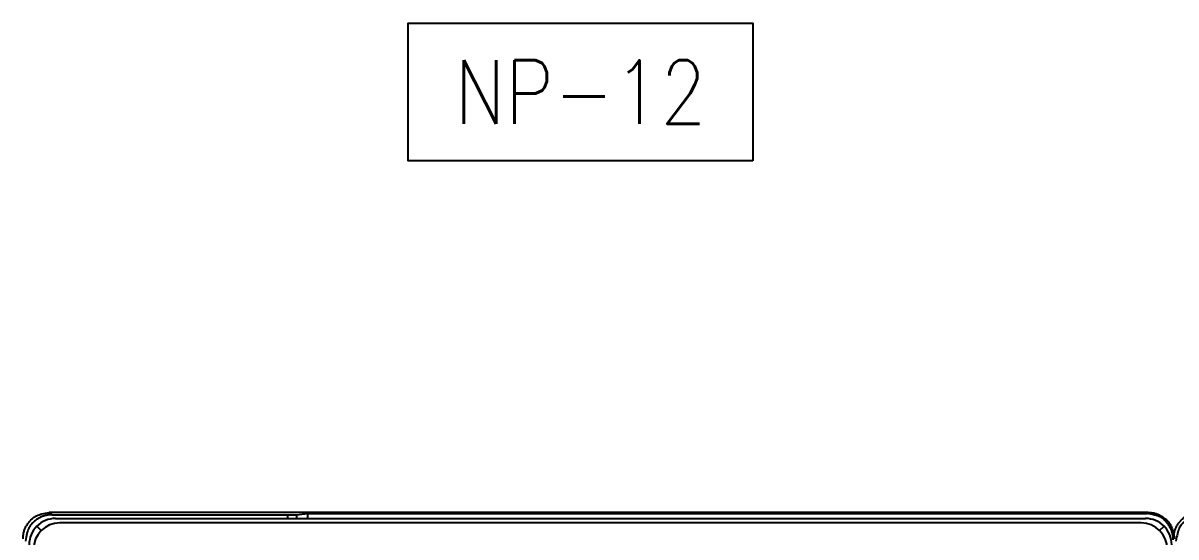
# Model space of a CAD drawing. Header units: inches. Extents: x -4 to 280, y -9 to 35.
# Drawn here: x 45.194 to 47.828, y 17.136 to 18.31 of the extents above; entities that cross this region are included whole.
import ezdxf
from ezdxf.enums import TextEntityAlignment as Align

# ---------------------------------------------------------------- set-up
doc = ezdxf.new("R2010")
doc.units = ezdxf.units.IN
doc.header["$LTSCALE"] = 0.5
doc.header["$MEASUREMENT"] = 0
doc.set_wipeout_variables(frame=1)
for name, color, linetype in [('204', 7, 'Continuous'), ('214', 7, 'Continuous'), ('IOBASE', 177, 'Continuous'), ('PITEM', 20, 'Continuous')]:
    doc.layers.add(name, color=color, linetype=linetype)
doc.styles.add('RomanS', font='romans.shx', dxfattribs={"width": 0.85})

# ---------------------------------------------------------------- blocks, each defined once
blk = doc.blocks.new('IC200CHS022')
at = {"layer": '204', "color": 150, "linetype": 'Continuous'}
for p, q in [((6.9359, 7.4221), (4.4259, 7.4221)), ((4.4313, 7.4167), (4.9704, 7.4167)), ((4.9904, 7.4169), (5.0159, 7.4196)), ((5.0159, 7.4196), (6.9335, 7.4196)), ((5.0159, 7.4196), (5.0159, 7.1448))]:
    blk.add_line(p, q, dxfattribs=at)
at = {"layer": '204', "color": 40, "linetype": 'Continuous'}
for p, q in [((4.9704, 6.9145), (4.9704, 7.4167)), ((4.9904, 7.4169), (4.9904, 6.8565))]:
    blk.add_line(p, q, dxfattribs=at)
for points in [[(4.3659, 7.3621), (4.3664, 7.3694, -0.03469), (4.3677, 7.3767, -0.03034), (4.3701, 7.3842, -0.031028), (4.3736, 7.3914, -0.038882), (4.3783, 7.3983, -0.032513), (4.3835, 7.4045, -0.016697), (4.3889, 7.4098, -0.041336), (4.3966, 7.4144, -0.069733), (4.4091, 7.4185, -0.037471), (4.4259, 7.4221, -0.019947)], [(4.4313, 7.4167), (4.424, 7.4163, 0.034691), (4.4167, 7.4149, 0.030341), (4.4093, 7.4125, 0.031029), (4.402, 7.409, 0.038882), (4.3951, 7.4043, 0.032513), (4.3889, 7.3991, 0.016697), (4.3836, 7.3938, 0.041336), (4.379, 7.386, 0.069732), (4.3749, 7.3735, 0.03747), (4.3713, 7.3567, 0.019946)], [(4.9704, 7.4167), (4.9724, 7.4167, 0.000198), (4.9742, 7.4167, 0.000212), (4.976, 7.4167, 0.000222), (4.9778, 7.4167, 0.000231), (4.9795, 7.4167, 0.00024), (4.9811, 7.4167, 0.000243), (4.9826, 7.4167, 0.000294), (4.984, 7.4167, 0.000406), (4.9853, 7.4168, 0.000377), (4.9864, 7.4168, 0.000137), (4.9874, 7.4168, 0.000678), (4.9884, 7.4168, 0.0022), (4.9894, 7.4168, 0.00233), (4.9904, 7.4169, 0.001963)], [(6.9935, 7.3596), (6.993, 7.3669, 0.034691), (6.9916, 7.3743, 0.030341), (6.9893, 7.3817, 0.031029), (6.9858, 7.389, 0.038883), (6.9811, 7.3959, 0.032514), (6.9759, 7.4021, 0.016697), (6.9705, 7.4074, 0.041337), (6.9628, 7.412, 0.069733), (6.9503, 7.4161, 0.037471), (6.9335, 7.4196, 0.019947)], [(6.9359, 7.4221), (6.9432, 7.4217, -0.034691), (6.9506, 7.4203, -0.030341), (6.958, 7.4179, -0.031029), (6.9653, 7.4144, -0.038883), (6.9721, 7.4097, -0.032514), (6.9784, 7.4045, -0.016697), (6.9837, 7.3992, -0.041337), (6.9883, 7.3914, -0.069733), (6.9924, 7.3789, -0.03747), (6.9959, 7.3621, -0.019947)]]:
    blk.add_lwpolyline(points, format="xyb", dxfattribs=at)
at = {"layer": '214', "color": 40, "linetype": 'Continuous'}
for p, q in [((4.4259, 7.4221), (4.4313, 7.4167)), ((6.9335, 7.4196), (6.9359, 7.4221))]:
    blk.add_line(p, q, dxfattribs=at)
blk = doc.blocks.new('ADHESIVENAMEPLATE')
blk.add_lwpolyline([(40.8039, 6.2642), (40.0165, 6.2642), (40.0165, 6.5791), (40.8039, 6.5791)], close=True)
at = {"layer": 'PITEM', "style": 'RomanS', "width": 0.85}
blk.add_attdef('NP_NO', text='', height=0.145, dxfattribs=at).set_placement((40.4102, 6.4216), align=Align.MIDDLE)
blk = doc.blocks.new('IC200MDL640')
at = {"layer": 'IOBASE'}
for p, q in [((2.1474, 1.2874), (2.1374, 1.2774)), ((2.165, 1.245), (2.165, -1.245)), ((2.155, -1.235), (2.155, 1.235)), ((2.1374, -1.2774), (2.1474, -1.2874))]:
    blk.add_line(p, q, dxfattribs=at)
for centre, start, end in [((2.095, 1.235), 0, 90), ((2.105, 1.245), 45, 90), ((2.105, 1.245), 0, 45), ((2.095, -1.235), 270, 0), ((2.105, -1.245), 315, 0), ((2.105, -1.245), 270, 315)]:
    blk.add_arc(centre, 0.06, start, end, dxfattribs=at)

msp = doc.modelspace()

# ---------------------------------------------------------------- block references
msp.add_blockref('ADHESIVENAMEPLATE', (6.05725, 11.7304)).add_auto_attribs({'NP_NO': 'NP-12'})
for p in [(40.82817, 9.77011), (43.45642, 9.77011)]:
    msp.add_blockref('IC200CHS022', p)

# ---------------------------------------------------------------- next in the draw order: wipeouts: each hides what was drawn before it
msp.add_wipeout([(45.26809, 17.17822), (45.20809, 17.11822), (45.20809, 12.90822), (45.26809, 12.84822), (47.75809, 12.84822), (47.81809, 12.90822), (47.81809, 17.11822), (47.75809, 17.17822)])

# ---------------------------------------------------------------- next in the draw order: block references
at = {"rotation": 90}
msp.add_blockref('IC200MDL640', (46.51309, 15.01322), dxfattribs=at)

doc.saveas('drawing.dxf')
